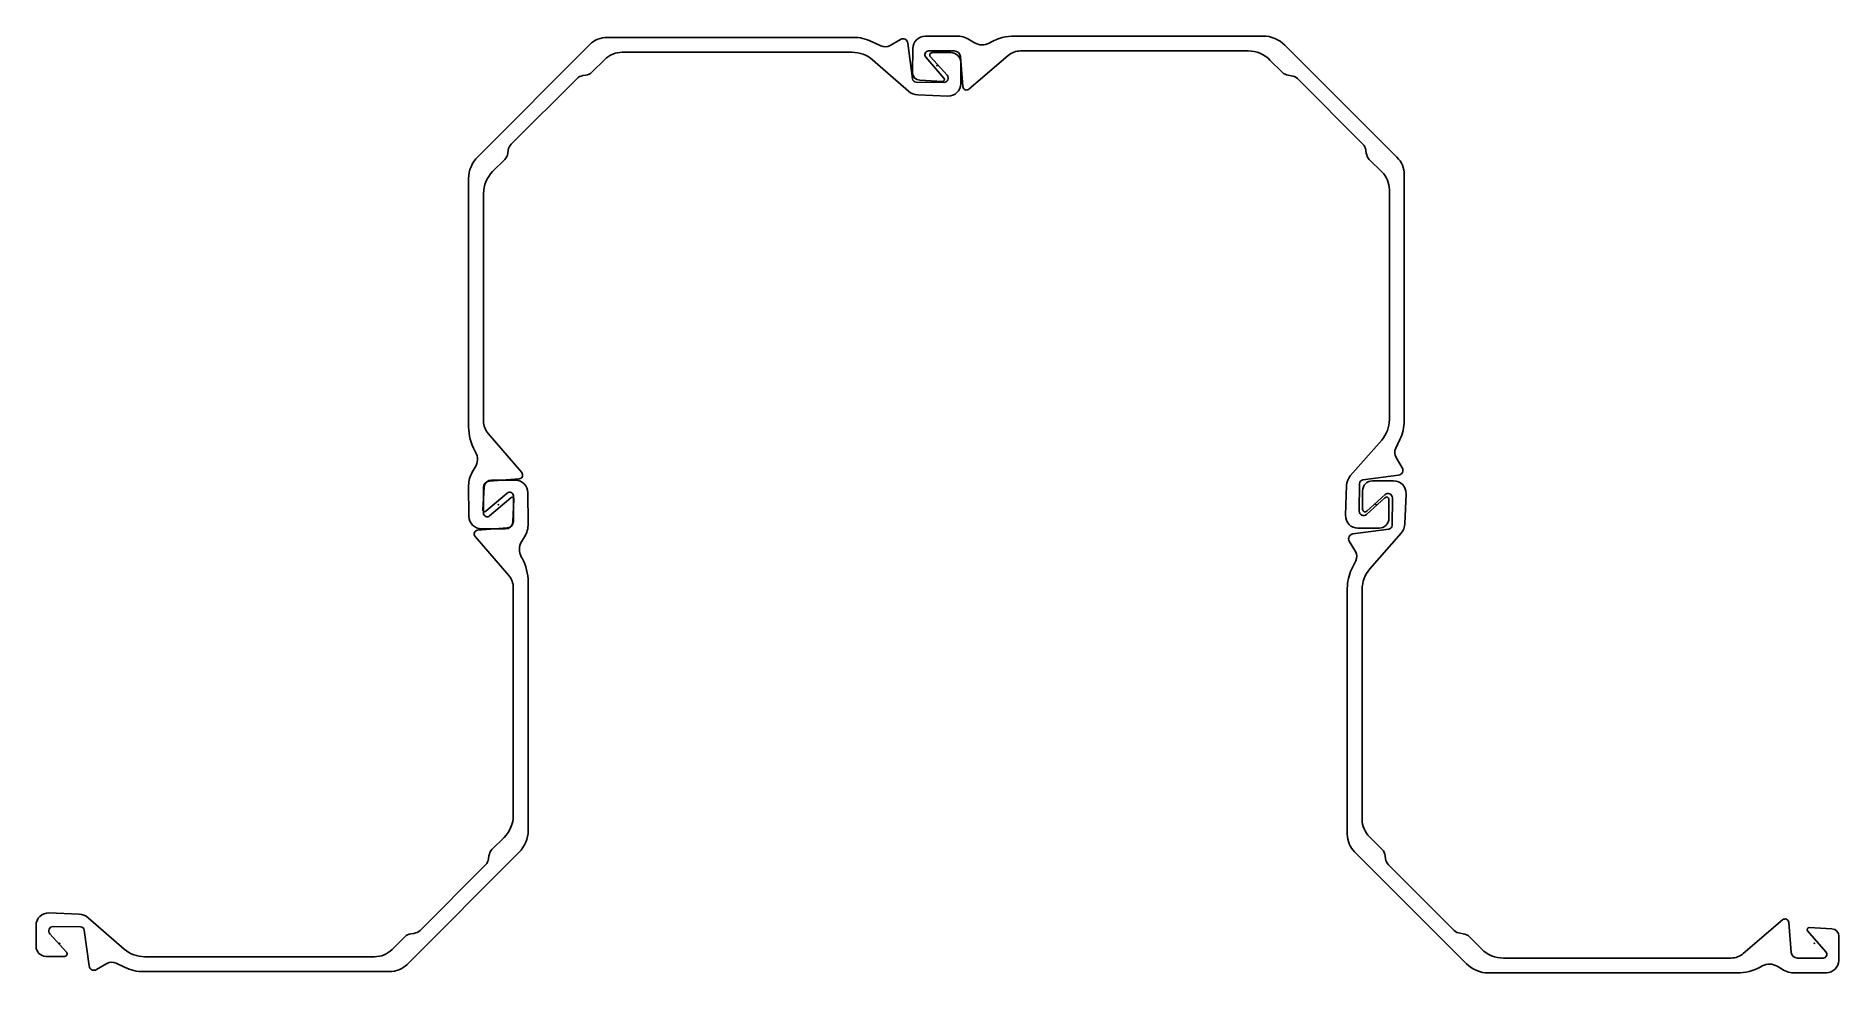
# Model space of a CAD drawing. Extents: x -19 to 1434, y -24 to 731.
import ezdxf

# ---------------------------------------------------------------- set-up
doc = ezdxf.new("R2010")
doc.units = 0
doc.header["$MEASUREMENT"] = 0
doc.layers.get('0').update_dxf_attribs({"color": 5, "linetype": 'CONTINUOUS'})

msp = doc.modelspace()

# ---------------------------------------------------------------- linework, layer by layer
at = {"linetype": 'Continuous'}
for p, q in [((441.33597, 730.06), (639.4942, 730.06)), ((654.79517, 726.53827), (661.64447, 723.20892)), ((669.21057, 723.51593), (677.50073, 728.4129)), ((697.47101, 730.87555), (722.58484, 731.08575)), ((733.13544, 728.18005), (737.1394, 725.74786)), ((769.61469, 731.09338), (969.74017, 731.09338)), ((336.87976, 633.86188), (427.19177, 724.20007)), ((439.26215, 712.20215), (428.9585, 701.8985)), ((638.6759, 718.06), (453.40427, 718.06)), ((683.50079, 725.4917), (687.30994, 696.59924)), ((687.36096, 701.55145), (687.55524, 720.97589)), ((697.90936, 714.17078), (712.59906, 697.03619)), ((720.87524, 719.12341), (700.18689, 719.12341)), ((715.12103, 699.60553), (701.67078, 714.36273)), ((703.14893, 717.71002), (718.19, 717.71002)), ((727.83435, 690.34723), (725.85864, 714.53052)), ((764.42871, 715.47644), (732.77808, 688.31488)), ((749.15582, 725.49133), (750.32635, 726.13568)), ((957.69806, 719.09338), (774.19733, 719.09338)), ((987.41528, 723.77362), (1077.75342, 633.46161)), ((424.03683, 699.47894), (421.65356, 699.17114)), ((684.09503, 686.57068), (655.12628, 711.88513)), ((726.19, 709.71002), (726.19, 692.7218)), ((985.24249, 701.9043), (975.37573, 711.77106)), ((992.56213, 699.16949), (990.14508, 699.48724)), ((416.73138, 696.75104), (363.90045, 643.91083)), ((690.2514, 693.99152), (712.49597, 693.74805)), ((715.82513, 682.72845), (691.55334, 683.61469)), ((711.38367, 694.56189), (693.0542, 695.49927)), ((1050.30444, 643.922), (997.46417, 696.75293)), ((358.74908, 631.68909), (348.88232, 621.82233)), ((361.48389, 639.00873), (361.16617, 636.59167)), ((1053.03235, 636.61658), (1052.72449, 638.99982)), ((1065.75549, 621.39124), (1055.4519, 631.69489)), ((329.56, 416.06131), (329.56, 616.18677)), ((1083.6134, 619.31744), (1083.6134, 421.15915)), ((341.56, 604.14465), (341.56, 420.64392)), ((1071.6134, 421.97751), (1071.6134, 607.24915)), ((345.17694, 410.87531), (372.33853, 379.2247)), ((335.16205, 395.60242), (334.51773, 396.77298)), ((1040.12402, 376.55835), (1065.43848, 405.5271)), ((1080.09167, 405.85822), (1076.76233, 399.00891)), ((332.47336, 379.58203), (334.90552, 383.586)), ((1077.06934, 391.44278), (1081.96631, 383.15265)), ((329.77783, 343.91763), (329.56763, 369.03146)), ((341.00848, 349.26971), (341.94589, 367.59918)), ((341.53, 367.32184), (341.53, 346.63351)), ((370.30618, 374.28094), (346.12286, 372.30524)), ((347.99805, 373.29242), (367.42252, 373.09818)), ((1036.28186, 344.82828), (1037.16809, 369.10001)), ((1047.54492, 370.40201), (1047.30139, 348.15741)), ((1050.03992, 349.59921), (1050.03992, 364.64026)), ((1079.04504, 377.15259), (1050.15259, 373.34344)), ((1058.03992, 372.64026), (1075.02808, 372.64026)), ((360.6174, 362.74405), (343.48282, 348.05429)), ((346.4826, 344.35596), (363.61719, 359.04568)), ((366.09152, 357.83029), (365.15411, 339.50082)), ((365.57001, 339.77817), (365.57001, 360.46649)), ((377.32217, 363.18237), (377.53238, 338.06854)), ((1053.15894, 345.53232), (1067.91614, 358.9826)), ((1068.14441, 361.57132), (1053.38721, 348.12103)), ((1071.26343, 357.50446), (1071.26343, 342.46338)), ((1073.75842, 336.70163), (1074.00183, 358.94623)), ((1085.02148, 362.27536), (1084.13525, 338.00363)), ((336.79382, 332.81906), (360.97714, 334.79477)), ((1063.26343, 334.46338), (1046.27515, 334.46338)), ((361.92307, 296.2247), (334.76147, 327.87531)), ((359.10196, 333.80759), (339.67749, 334.00183)), ((374.62665, 327.51797), (372.19449, 323.51398)), ((1044.23401, 315.66086), (1039.33704, 323.95099)), ((1042.25818, 329.95105), (1071.15063, 333.76022)), ((1081.17932, 330.54532), (1055.86475, 301.57654)), ((371.93796, 311.49759), (372.58228, 310.32703)), ((1041.21167, 301.24545), (1044.54102, 308.09473)), ((377.54001, 291.0387), (377.54001, 90.91322)), ((365.54001, 102.95534), (365.54001, 286.45609)), ((1037.68994, 87.78622), (1037.68994, 285.94449)), ((1049.68994, 285.12613), (1049.68994, 99.85452)), ((370.22025, 73.23811), (279.9082, -17.10009)), ((348.35092, 75.41093), (358.21768, 85.27767)), ((1133.88806, -16.66998), (1043.5498, 73.64204)), ((1055.54773, 85.71239), (1065.85144, 75.40876)), ((290.36862, 10.34898), (343.19955, 63.18919)), ((345.61612, 68.09128), (345.93384, 70.50831)), ((1068.271, 70.48709), (1068.57874, 68.10383)), ((1070.9989, 63.18163), (1123.83911, 10.35071)), ((-8.72511, 24.37154), (15.54663, 23.4853)), ((23.00494, 20.52935), (51.97372, -4.78511)), ((1356.87463, -8.37282), (1388.52527, 18.78878)), ((1393.46899, 16.75644), (1395.4447, -7.42688)), ((-19.09, -2.61), (-19.09, 14.3782)), ((-8.02106, 7.49449), (5.42921, -7.26276)), ((16.84861, 13.10847), (-5.39598, 13.35195)), ((23.59919, -18.39171), (19.79004, 10.50078)), ((267.83786, -5.10214), (278.14151, 5.2015)), ((283.06317, 7.62107), (285.44644, 7.92887)), ((1128.74121, 7.93414), (1131.1582, 7.61642)), ((1136.06079, 5.19933), (1145.92761, -4.66742)), ((1423.39392, -7.06715), (1408.70422, 10.06744)), ((1409.91968, 12.54178), (1428.24915, 11.60437)), ((1433.94238, 5.5522), (1433.74805, -13.87227)), ((3.95105, -10.61), (-11.09, -10.61)), ((68.42411, -10.96), (253.69572, -10.96)), ((1163.60522, -11.98975), (1347.10596, -11.98975)), ((1400.4281, -12.01975), (1421.11646, -12.01975)), ((37.8894, -16.41593), (29.59925, -21.31291)), ((52.30481, -19.43826), (45.45552, -16.10895)), ((265.76404, -22.96), (67.60577, -22.96)), ((1351.6886, -23.98975), (1151.56311, -23.98975)), ((1372.14746, -18.3877), (1370.97693, -19.03201)), ((1388.16785, -21.07639), (1384.16394, -18.64424)), ((1423.83228, -23.77192), (1398.71851, -23.98213))]:
    msp.add_line(p, q, dxfattribs=at)
for centre, radius, start, end in [((441.33597, 710.06), 20, 90, 135.00835), ((639.4942, 695.06), 35, 64.07653, 90), ((679.5351, 724.96887), 4, 7.51041, 120.57002), ((697.55469, 720.87592), 10, 90.47945, 179.42717), ((722.75226, 711.08649), 20, 58.72417, 90.47963), ((769.61469, 691.09338), 40, 90, 118.8297), ((969.74017, 706.09338), 25, 45.00831, 90), ((453.40427, 698.06), 20, 90, 134.99994), ((638.6759, 693.06), 25, 48.85135, 90), ((665.14185, 730.40399), 8, 244.07656, 300.57002), ((700.18689, 716.12341), 3, 90, 220.60812), ((703.14893, 715.71002), 2, 90, 222.34826), ((718.19, 709.71002), 8, 0, 90), ((720.87524, 714.12341), 5, 4.67024, 90), ((743.36932, 736.00403), 12, 238.72418, 298.82969), ((774.19733, 704.09338), 15, 90, 130.63526), ((957.69806, 694.09338), 25, 45, 90), ((422.74231, 690.74115), 8.5, 97.35909, 135.00495), ((422.94809, 707.90894), 8.5, 277.35909, 314.99985), ((693.36066, 701.49146), 6, 179.42706, 267.07228), ((712.5343, 697.24786), 3.5, 269.37252, 42.34749), ((991.25287, 707.91473), 8.5, 225.00029, 262.51144), ((991.45435, 690.742), 8.5, 45.00524, 82.51144), ((691.99121, 695.60669), 12, 228.85119, 267.90888), ((690.28424, 696.99133), 3, 187.50976, 269.37285), ((711.46033, 696.05988), 1.5, 267.07042, 40.60888), ((716.19, 692.7218), 10, 267.909, 0), ((730.82434, 690.59149), 3, 184.67032, 310.63543), ((369.91138, 637.90094), 8.5, 135.00495, 172.51144), ((1044.29456, 637.91107), 8.5, 7.35914, 45.00495), ((354.56, 616.18677), 25, 135.00831, 180), ((352.73868, 637.69946), 8.5, 315.00015, 352.51144), ((1061.46228, 637.70532), 8.5, 187.35914, 225.00029), ((1063.6134, 619.31744), 20, 0, 45.00841), ((366.56, 604.14465), 25, 135, 180), ((1051.6134, 607.24915), 20, 0, 45), ((1046.6134, 421.97751), 25, 318.85121, 0), ((369.56, 416.06131), 40, 180, 208.82972), ((356.56, 420.64392), 15, 180, 220.63526), ((1048.6134, 421.15915), 35, 334.07658, 0), ((324.64938, 389.81592), 12, 328.7241, 28.82976), ((1083.9574, 395.51154), 8, 154.07656, 210.57021), ((349.56693, 369.19885), 20, 148.72417, 180.47954), ((370.06192, 377.27097), 3, 274.67027, 40.63543), ((1078.52222, 381.11826), 4, 277.51047, 30.56996), ((346.53, 367.32184), 5, 94.67059, 180), ((347.93805, 367.29272), 6, 89.42706, 177.07227), ((362.57001, 360.46649), 3, 0, 130.6073), ((367.32254, 363.09866), 10, 0.47963, 89.42717), ((1049.16003, 368.66214), 12, 138.85108, 177.90887), ((1050.54468, 370.36917), 3, 97.50983, 179.37284), ((1058.03992, 364.64026), 8, 90, 180), ((1075.02808, 362.64026), 10, 357.90883, 90), ((342.5065, 349.19308), 1.5, 177.07164, 310.60736), ((364.59348, 357.90692), 1.5, 357.0717, 130.60724), ((1052.03992, 349.59921), 2, 180, 312.34767), ((1069.26343, 357.50446), 2, 0, 132.34826), ((1070.50208, 358.98453), 3.5, 359.37301, 132.34681), ((339.77747, 344.00131), 10, 180.47945, 269.42717), ((344.53, 346.63351), 3, 180, 310.6073), ((359.16196, 339.80728), 6, 269.42706, 357.07227), ((360.57001, 339.77817), 5, 274.67059, 0), ((357.53308, 337.90115), 20, 328.72417, 0.47954), ((1046.27515, 344.46338), 10, 177.90881, 270), ((1050.80127, 348.11911), 3.5, 179.37303, 312.34681), ((1063.26343, 342.46338), 8, 270, 0), ((1070.75854, 336.73447), 3, 277.50991, 359.37286), ((1072.14319, 338.4415), 12, 318.85158, 357.90889), ((337.03809, 329.82901), 3, 94.67023, 220.63499), ((382.45062, 317.28409), 12, 148.72423, 208.82976), ((1042.78101, 325.98538), 4, 97.51047, 210.57084), ((337.54001, 291.0387), 40, 0, 28.82972), ((1037.34595, 311.5921), 8, 334.07656, 30.57021), ((350.54001, 286.45609), 15, 0, 40.63526), ((1072.68994, 285.94449), 35, 154.07653, 180), ((1074.68994, 285.12613), 25, 138.85139, 180), ((340.54001, 102.95534), 25, 315.00001, 0), ((352.54001, 90.91322), 25, 315.00831, 0), ((1057.68994, 87.78622), 20, 180, 225.00821), ((1069.68994, 99.85452), 20, 180, 224.99985), ((354.36133, 69.40052), 8.5, 135, 172.51144), ((1059.84106, 69.39835), 8.5, 7.35909, 45.00015), ((337.1886, 69.19907), 8.5, 315.00515, 352.51147), ((1077.00879, 69.19257), 8.5, 187.35899, 225.00498), ((-9.09, 14.3782), 10, 87.90887, 180), ((15.10876, 11.4933), 12, 48.85131, 87.90887), ((1390.47888, 16.51217), 3, 4.67046, 130.63362), ((-5.43429, 9.85216), 3.5, 89.37289, 222.34713), ((16.81578, 10.10865), 3, 7.51049, 89.37289), ((284.15192, -0.80891), 8.5, 97.3591, 134.99999), ((284.3577, 16.35886), 8.5, 277.3591, 315.00499), ((1129.849, 16.36164), 8.5, 225.00499, 262.51145), ((1130.05042, -0.81108), 8.5, 45.00015, 82.51145), ((1409.84302, 11.04374), 1.5, 87.07053, 220.60684), ((1427.94263, 5.6122), 6, 359.42707, 87.07169), ((-11.09, -2.61), 8, 180, 270), ((3.95105, -8.61), 2, 270, 42.34712), ((68.42411, 14.04), 25, 228.85131, 270), ((253.69572, 9.04), 20, 270, 315), ((1163.60522, 13.01025), 25, 225.00009, 270), ((1347.10596, 3.01025), 15, 270, 310.6354), ((1400.4281, -7.01975), 5, 184.67055, 270), ((1421.11646, -9.01975), 3, 270, 40.60837), ((1423.74854, -13.77227), 10, 270.4798, 359.42706), ((27.56488, -17.86888), 4, 187.51049, 300.57025), ((41.95816, -23.30398), 8, 64.07654, 120.57025), ((67.60577, 12.04), 35, 244.07654, 270), ((265.76404, -2.96), 20, 270, 315.00826), ((1151.56311, 1.01025), 25, 225.0084, 270), ((1351.6886, 16.01025), 40, 270, 298.82973), ((1377.93396, -28.90038), 12, 58.72385, 118.82973), ((1398.55103, -3.98283), 20, 238.72415, 270.4798)]:
    msp.add_arc(centre, radius, start, end, dxfattribs=at)
for p in [(707.09998, 707.09998), (353.54999, 353.54999), (1060.65344, 353.55341), (0, 0), (1414.19995, 0.00025)]:
    msp.add_point(p, dxfattribs=at)

doc.saveas('drawing.dxf')
